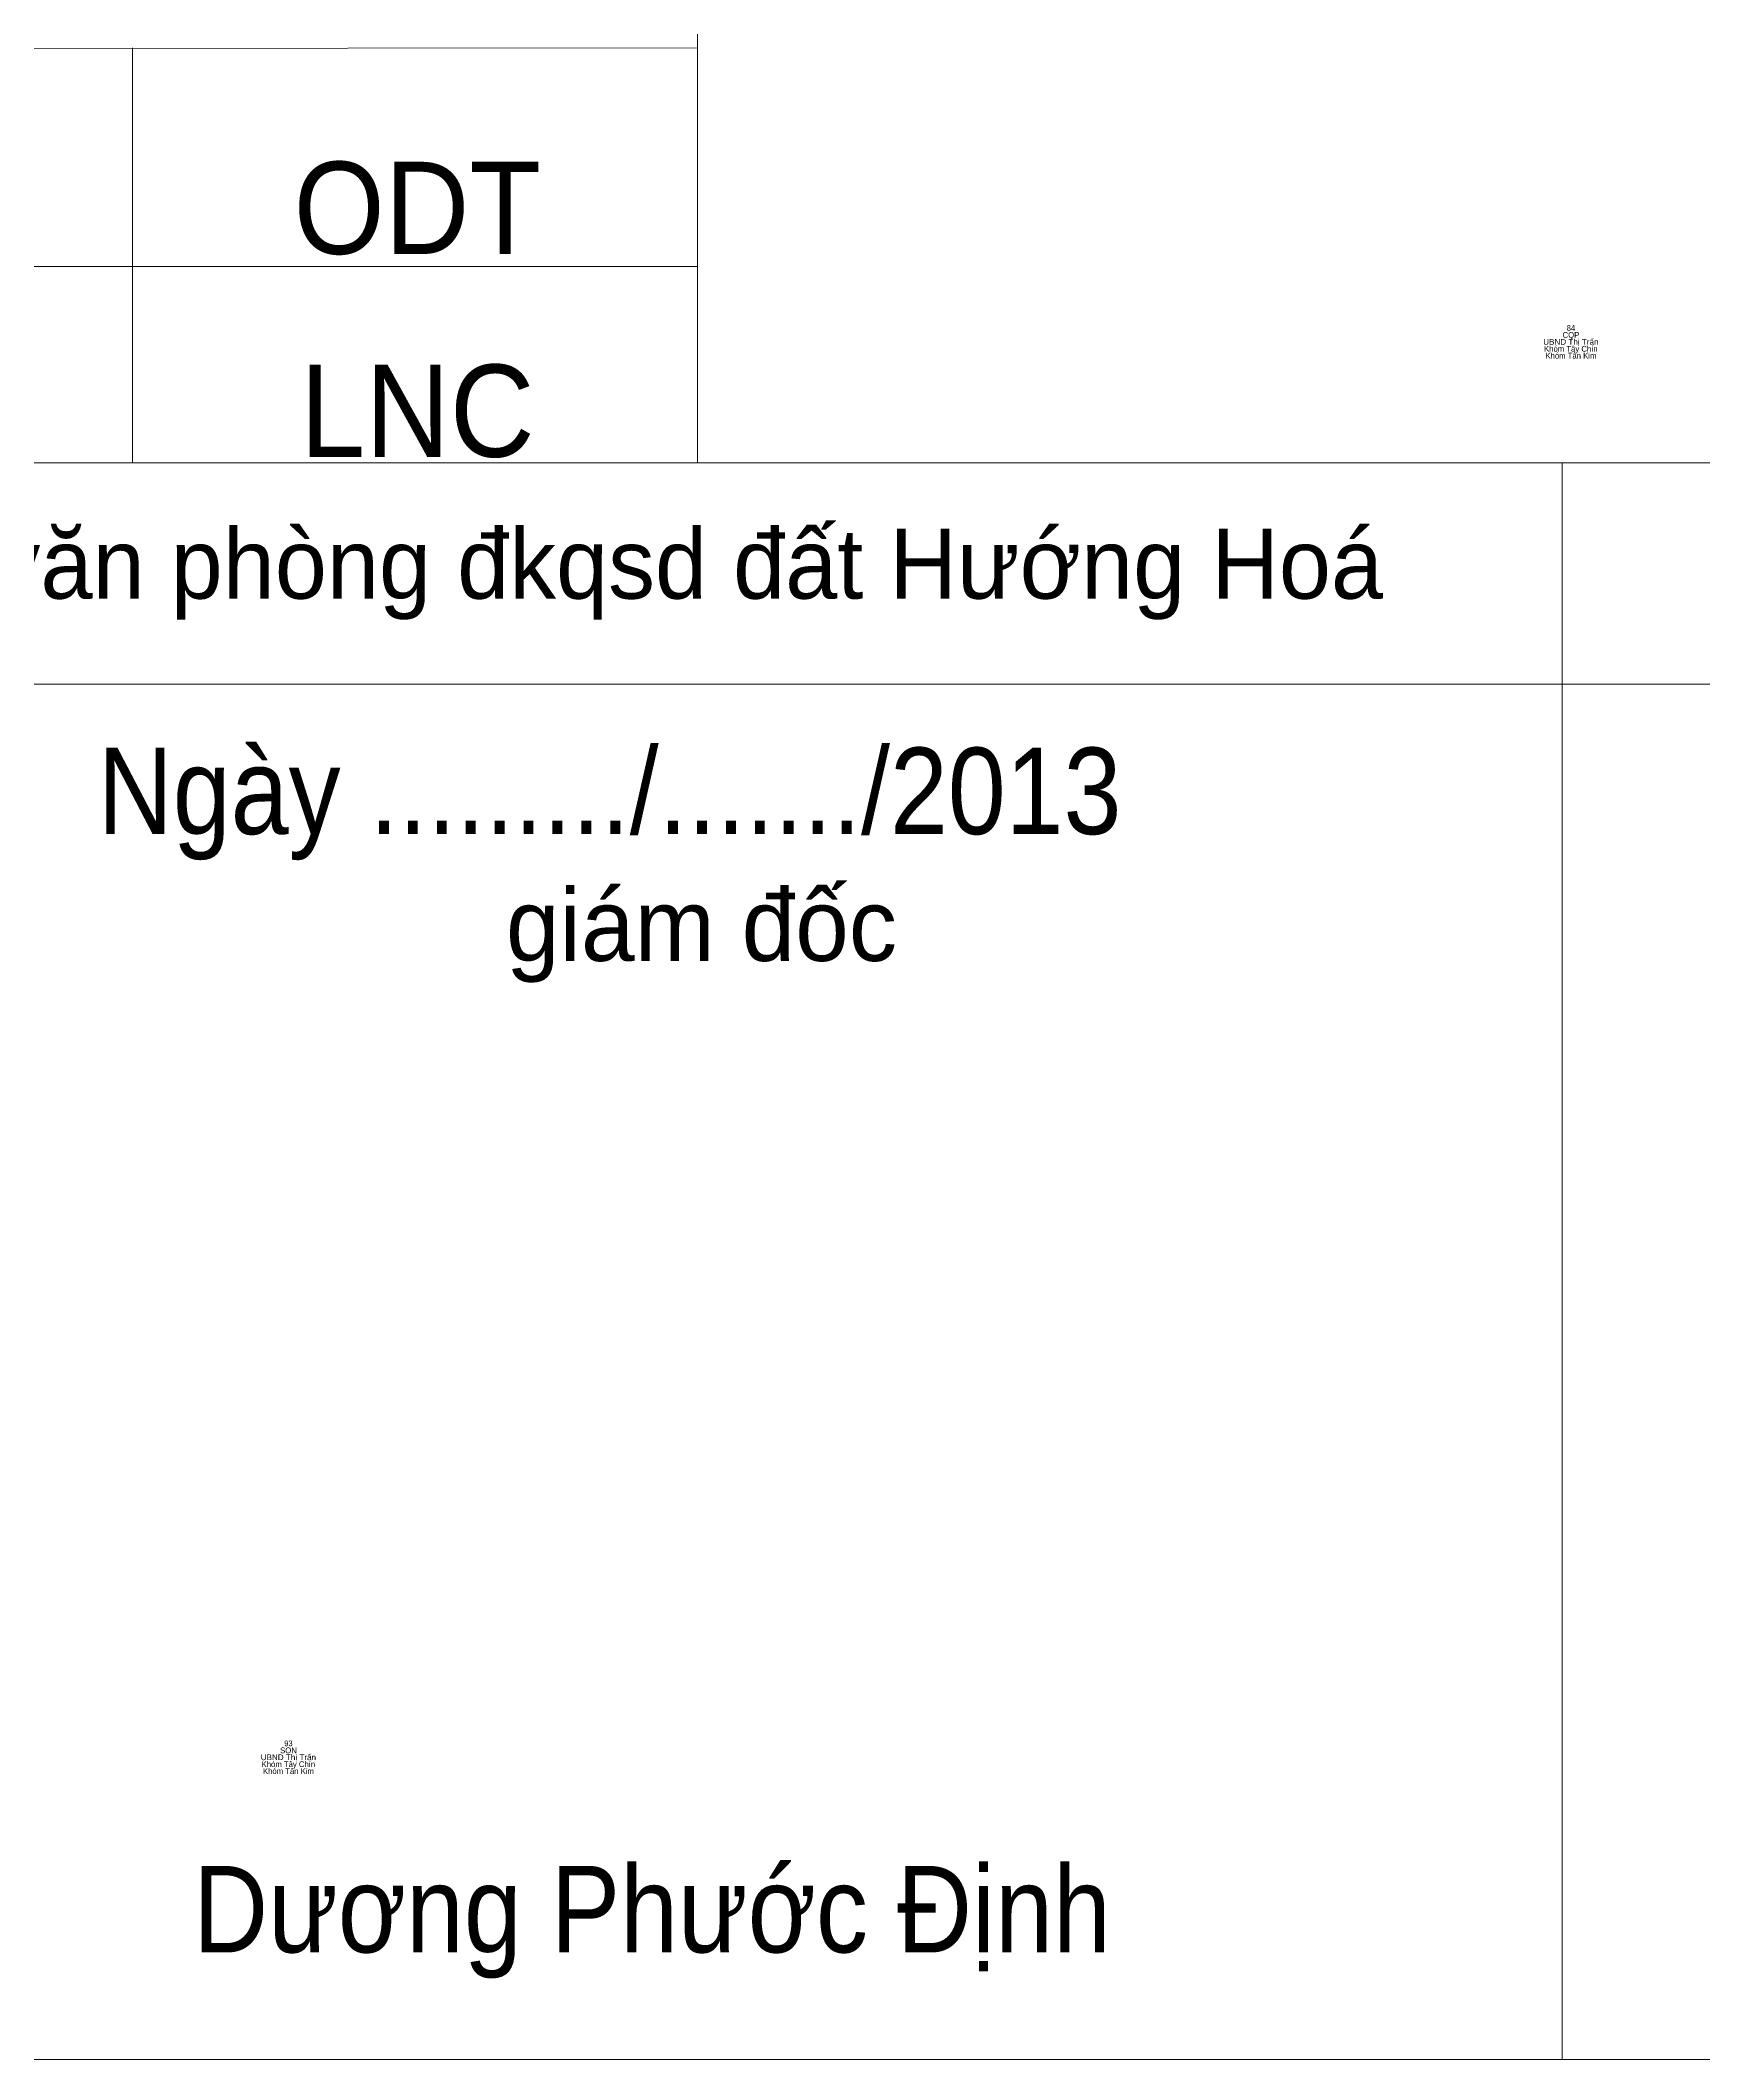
# Model space of a CAD drawing. Header units: metres. Extents: x 536499 to 537083, y 1836589 to 1837168.
# Drawn here: x 536711.7 to 536827.2, y 1836600.8 to 1836741 of the extents above; entities that cross this region are included whole.
import ezdxf
from ezdxf.enums import TextEntityAlignment as Align

# ---------------------------------------------------------------- set-up
doc = ezdxf.new("R2010")
doc.units = ezdxf.units.M
doc.header["$LTSCALE"] = 0.16
doc.linetypes.add('DOTTED', pattern=[1.5, 0.3, -1.2])
for name, color, linetype, lineweight in [('1', 7, 'DOTTED', 13), ('16', 7, 'Continuous', 13), ('5', 7, 'Continuous', 13)]:
    doc.layers.add(name, color=color, linetype=linetype, lineweight=lineweight)

msp = doc.modelspace()

# ---------------------------------------------------------------- linework, layer by layer
at = {"layer": '16'}
for p, q in [((536577.34, 1836740.28), (536757.34, 1836740.44)), ((536577.34, 1836725.28), (536757.34, 1836725.28))]:
    msp.add_line(p, q, dxfattribs=at)
at = {"layer": '5'}
for p, q in [((536757.34, 1836855.32), (536757.34, 1836711.64)), ((536718.14, 1836740.44), (536718.14, 1836711.64)), ((536577.34, 1836711.64), (536937.34, 1836711.64)), ((536577.34, 1836711.64), (536937.34, 1836711.64)), ((536577.34, 1836711.64), (536937.34, 1836711.64)), ((536817.34, 1836711.64), (536817.34, 1836600.84)), ((536577.34, 1836696.28), (536936.54, 1836696.28))]:
    msp.add_line(p, q, dxfattribs=at)
msp.add_lwpolyline([(536577.34, 1837167.88), (536937.34, 1837167.88), (536937.34, 1836600.84), (536577.34, 1836600.84)], close=True, dxfattribs=at)

# ---------------------------------------------------------------- texts
at = {"layer": '1'}
for s, width, p in [('84', 0.95, (536817.95, 1836720.8)), ('UBND Thị Trấn', 1.05, (536817.945, 1836719.84)), ('93', 0.9, (536728.955, 1836622.58)), ('UBND Thị Trấn', 1.05, (536728.955, 1836621.62))]:
    msp.add_text(s, height=0.4, dxfattribs=dict(at, width=width)).set_placement(p, align=Align.CENTER)
for s, p in [('Khóm Tây Chín', (536817.945, 1836719.36)), ('CQP', (536817.95, 1836720.32)), ('Khóm Tân Kim', (536817.95, 1836718.88)), ('Khóm Tây Chín', (536728.955, 1836621.14)), ('SON', (536728.96, 1836622.1)), ('Khóm Tân Kim', (536728.96, 1836620.66))]:
    msp.add_text(s, height=0.4, dxfattribs=at).set_placement(p, align=Align.CENTER)
at = {"layer": '5'}
for s, height, width, p in [('ODT', 6.4, 0.95, (536737.9, 1836726.14)), ('LNC', 6.4, 0.95, (536737.9, 1836712.06)), ('Ngày ........./......./2013', 6, 0.9, (536751.24, 1836685.88)), ('Dương Phước Định', 6, 0.9, (536754.18, 1836608.28))]:
    msp.add_text(s, height=height, dxfattribs=dict(at, width=width)).set_placement(p, align=Align.CENTER)
for s, height, p in [('văn phòng đkqsd đất Hướng Hoá ', 4.86, (536757.61, 1836702.22)), (' giám đốc', 5, (536756.69, 1836677.08))]:
    msp.add_text(s, height=height, dxfattribs=at).set_placement(p, align=Align.CENTER)

doc.saveas('drawing.dxf')
